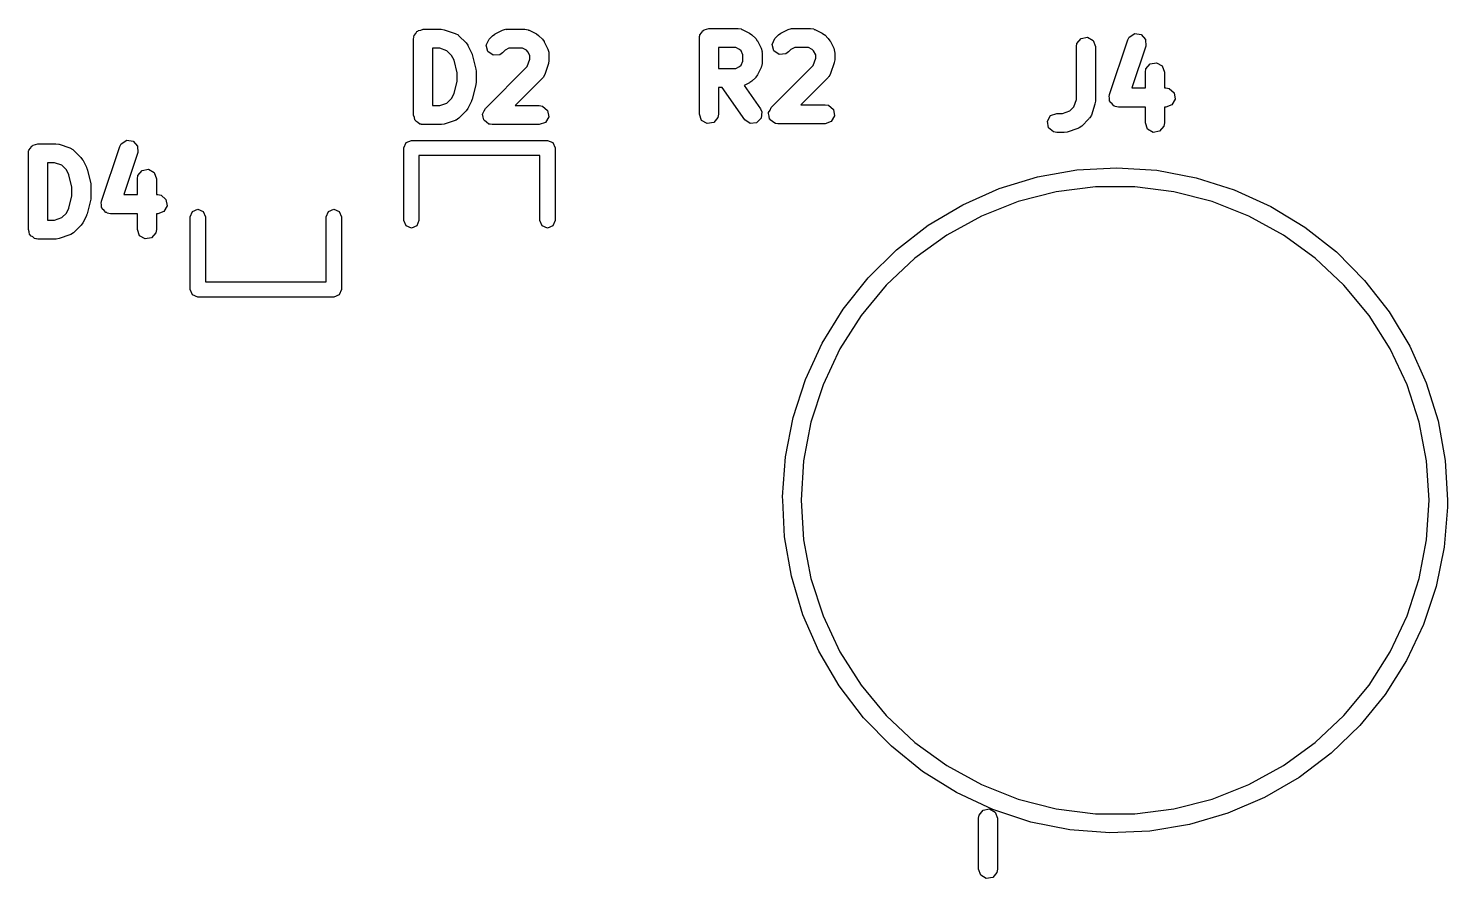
# Model space of a CAD drawing. Extents: x 83 to 117, y -104 to -70.4.
# Drawn here: x 105.45 to 116.61, y -103.97 to -97.29 of the extents above; entities that cross this region are included whole.
import ezdxf

# ---------------------------------------------------------------- set-up
doc = ezdxf.new("R2010")
doc.units = 0
doc.layers.add('BLACK', color=7, linetype='CONTINUOUS')

msp = doc.modelspace()

# ---------------------------------------------------------------- linework, layer by layer
at = {"layer": 'BLACK', "linetype": 'CONTINUOUS'}
for p, q in [((108.487, -97.3458), (108.499, -97.3308)), ((108.499, -97.3308), (108.509, -97.314)), ((108.509, -97.314), (108.515, -97.3117)), ((108.515, -97.3117), (108.52, -97.3065)), ((108.52, -97.3065), (108.539, -97.3031)), ((108.539, -97.3031), (108.557, -97.2964)), ((108.557, -97.2964), (108.7, -97.2964)), ((108.7, -97.2964), (108.722, -97.3003)), ((108.722, -97.3003), (108.724, -97.3003)), ((108.724, -97.3003), (108.809, -97.3288)), ((108.809, -97.3288), (108.832, -97.3413)), ((109.124, -97.3329), (109.181, -97.3043)), ((109.181, -97.3043), (109.206, -97.2969)), ((109.206, -97.2969), (109.21, -97.298)), ((109.21, -97.298), (109.214, -97.2964)), ((109.214, -97.2964), (109.357, -97.2964)), ((109.357, -97.2964), (109.383, -97.301)), ((109.383, -97.301), (109.386, -97.3038)), ((109.386, -97.3038), (109.391, -97.3043)), ((109.391, -97.3043), (109.448, -97.3329)), ((110.735, -97.3391), (110.747, -97.3242)), ((110.747, -97.3242), (110.757, -97.3073)), ((110.757, -97.3073), (110.764, -97.305)), ((110.764, -97.305), (110.768, -97.2998)), ((110.768, -97.2998), (110.787, -97.2964)), ((110.787, -97.2964), (110.805, -97.2897)), ((110.805, -97.2897), (111.034, -97.2897)), ((111.034, -97.2897), (111.06, -97.2943)), ((111.06, -97.2943), (111.063, -97.2971)), ((111.063, -97.2971), (111.067, -97.2977)), ((111.067, -97.2977), (111.125, -97.3262)), ((111.125, -97.3262), (111.143, -97.3396)), ((111.352, -97.3403), (111.371, -97.3274)), ((111.371, -97.3274), (111.372, -97.3262)), ((111.372, -97.3262), (111.429, -97.2977)), ((111.429, -97.2977), (111.454, -97.2902)), ((111.454, -97.2902), (111.458, -97.2913)), ((111.458, -97.2913), (111.463, -97.2897)), ((111.463, -97.2897), (111.605, -97.2897)), ((111.605, -97.2897), (111.631, -97.2943)), ((111.631, -97.2943), (111.634, -97.2971)), ((111.634, -97.2971), (111.639, -97.2977)), ((111.639, -97.2977), (111.696, -97.3262)), ((111.696, -97.3262), (111.714, -97.3396)), ((114.111, -97.3579), (114.155, -97.3311)), ((114.155, -97.3311), (114.206, -97.3386)), ((108.482, -97.3714), (108.484, -97.3617)), ((108.482, -97.9714), (108.482, -97.3714)), ((108.483, -97.3584), (108.485, -97.3555)), ((108.484, -97.3617), (108.483, -97.3584)), ((108.485, -97.3555), (108.487, -97.3458)), ((108.832, -97.3413), (108.835, -97.3451)), ((108.835, -97.3451), (108.839, -97.347)), ((108.839, -97.347), (108.896, -97.4041)), ((108.896, -97.4041), (108.909, -97.4225)), ((108.909, -97.4225), (108.91, -97.4236)), ((108.91, -97.4236), (108.939, -97.4807)), ((109.054, -97.422), (109.076, -97.3755)), ((109.067, -97.4716), (109.054, -97.422)), ((109.076, -97.3755), (109.104, -97.347)), ((109.104, -97.347), (109.122, -97.3341)), ((109.122, -97.3341), (109.124, -97.3329)), ((109.448, -97.3329), (109.466, -97.3463)), ((109.466, -97.3463), (109.467, -97.347)), ((109.467, -97.347), (109.496, -97.3755)), ((109.496, -97.3755), (109.509, -97.3939)), ((109.509, -97.3939), (109.51, -97.395)), ((109.51, -97.395), (109.539, -97.4522)), ((110.73, -97.3647), (110.732, -97.355)), ((110.73, -97.9647), (110.73, -97.3647)), ((110.732, -97.3517), (110.733, -97.3488)), ((110.732, -97.355), (110.732, -97.3517)), ((110.733, -97.3488), (110.735, -97.3391)), ((110.88, -97.4397), (110.88, -97.604)), ((111.016, -97.4397), (110.88, -97.4397)), ((111.047, -97.4549), (111.016, -97.4397)), ((111.143, -97.3396), (111.144, -97.3403)), ((111.144, -97.3403), (111.173, -97.3688)), ((111.173, -97.3688), (111.186, -97.3872)), ((111.186, -97.3872), (111.187, -97.3883)), ((111.187, -97.3883), (111.215, -97.4455)), ((111.302, -97.4153), (111.324, -97.3688)), ((111.315, -97.4649), (111.302, -97.4153)), ((111.324, -97.3688), (111.352, -97.3403)), ((111.48, -97.4397), (111.45, -97.4549)), ((111.588, -97.4397), (111.48, -97.4397)), ((111.618, -97.4549), (111.588, -97.4397)), ((111.714, -97.3396), (111.716, -97.3403)), ((111.716, -97.3403), (111.744, -97.3688)), ((111.744, -97.3688), (111.757, -97.3872)), ((111.757, -97.3872), (111.758, -97.3883)), ((111.758, -97.3883), (111.787, -97.4455)), ((113.695, -97.4331), (113.7, -97.4075)), ((113.695, -97.8495), (113.695, -97.4331)), ((113.7, -97.4075), (113.733, -97.3682)), ((113.733, -97.3682), (113.783, -97.3593)), ((113.783, -97.3593), (113.827, -97.3849)), ((113.827, -97.3849), (113.845, -97.4331)), ((113.845, -97.4331), (113.845, -97.8617)), ((113.956, -97.8094), (114.099, -97.3808)), ((114.099, -97.3808), (114.111, -97.3579)), ((114.241, -97.4283), (114.131, -97.7581)), ((114.206, -97.3386), (114.24, -97.377)), ((114.24, -97.377), (114.241, -97.4283)), ((108.632, -97.4464), (108.632, -97.8964)), ((108.688, -97.4464), (108.632, -97.4464)), ((108.745, -97.4656), (108.688, -97.4464)), ((108.781, -97.5016), (108.745, -97.4656)), ((108.801, -97.5405), (108.781, -97.5016)), ((108.825, -97.6378), (108.801, -97.5405)), ((108.939, -97.4807), (108.942, -97.4932)), ((108.942, -97.4932), (108.944, -97.4961)), ((108.944, -97.4961), (108.973, -97.6104)), ((109.109, -97.501), (109.067, -97.4716)), ((109.16, -97.4965), (109.109, -97.501)), ((109.182, -97.4816), (109.16, -97.4965)), ((109.202, -97.4616), (109.182, -97.4816)), ((109.232, -97.4464), (109.202, -97.4616)), ((109.339, -97.4464), (109.232, -97.4464)), ((109.37, -97.4616), (109.339, -97.4464)), ((109.381, -97.473), (109.37, -97.4616)), ((109.377, -97.5881), (109.396, -97.5307)), ((109.396, -97.5034), (109.381, -97.473)), ((109.396, -97.5307), (109.396, -97.5034)), ((109.539, -97.4522), (109.546, -97.4771)), ((109.546, -97.5429), (109.543, -97.5649)), ((109.546, -97.4771), (109.545, -97.4815)), ((109.545, -97.4815), (109.546, -97.4857)), ((109.546, -97.4857), (109.546, -97.5429)), ((111.058, -97.4663), (111.047, -97.4549)), ((111.073, -97.4967), (111.058, -97.4663)), ((111.058, -97.5775), (111.073, -97.547)), ((111.073, -97.547), (111.073, -97.4967)), ((111.215, -97.4455), (111.223, -97.4704)), ((111.223, -97.4704), (111.222, -97.4748)), ((111.222, -97.4748), (111.223, -97.479)), ((111.223, -97.479), (111.223, -97.5647)), ((111.357, -97.4943), (111.315, -97.4649)), ((111.409, -97.4899), (111.357, -97.4943)), ((111.43, -97.4749), (111.409, -97.4899)), ((111.45, -97.4549), (111.43, -97.4749)), ((111.629, -97.4663), (111.618, -97.4549)), ((111.626, -97.5814), (111.645, -97.524)), ((111.645, -97.4967), (111.629, -97.4663)), ((111.645, -97.524), (111.645, -97.4967)), ((111.787, -97.4455), (111.794, -97.4704)), ((111.795, -97.5362), (111.791, -97.5582)), ((111.794, -97.4704), (111.793, -97.4748)), ((111.793, -97.4748), (111.795, -97.479)), ((111.795, -97.479), (111.795, -97.5362)), ((108.825, -97.7051), (108.825, -97.6378)), ((108.973, -97.6104), (108.974, -97.6253)), ((108.974, -97.6253), (108.975, -97.6286)), ((108.975, -97.6286), (108.975, -97.7143)), ((109.047, -97.9184), (109.377, -97.5881)), ((109.514, -97.6523), (109.502, -97.6752)), ((109.543, -97.5666), (109.514, -97.6523)), ((109.543, -97.5649), (109.543, -97.5666)), ((110.88, -97.604), (111.016, -97.604)), ((111.016, -97.604), (111.047, -97.5888)), ((111.047, -97.5888), (111.058, -97.5775)), ((111.187, -97.6554), (111.173, -97.6734)), ((111.215, -97.5983), (111.187, -97.6554)), ((111.216, -97.5938), (111.215, -97.5983)), ((111.219, -97.5904), (111.216, -97.5938)), ((111.223, -97.5647), (111.219, -97.5904)), ((111.295, -97.9117), (111.626, -97.5814)), ((111.762, -97.6456), (111.75, -97.6685)), ((111.791, -97.5599), (111.762, -97.6456)), ((111.791, -97.5582), (111.791, -97.5599)), ((114.238, -97.6331), (114.242, -97.6075)), ((114.238, -97.7581), (114.238, -97.6331)), ((114.242, -97.6075), (114.275, -97.5682)), ((114.275, -97.5682), (114.326, -97.5593)), ((114.326, -97.5593), (114.37, -97.5849)), ((114.37, -97.5849), (114.388, -97.6331)), ((114.388, -97.6331), (114.388, -97.7581)), ((108.801, -97.8024), (108.825, -97.7051)), ((108.973, -97.7325), (108.944, -97.8468)), ((108.975, -97.7143), (108.972, -97.729)), ((108.972, -97.729), (108.973, -97.7325)), ((109.496, -97.6816), (109.281, -97.8964)), ((109.498, -97.6775), (109.496, -97.6816)), ((109.502, -97.6752), (109.498, -97.6775)), ((110.909, -97.754), (110.88, -97.754)), ((110.88, -97.754), (110.88, -97.9647)), ((111.087, -98.0077), (110.909, -97.754)), ((111.125, -97.7175), (111.082, -97.739)), ((111.082, -97.739), (111.21, -97.9217)), ((111.126, -97.7163), (111.125, -97.7175)), ((111.144, -97.7035), (111.126, -97.7163)), ((111.173, -97.6749), (111.144, -97.7035)), ((111.173, -97.6734), (111.173, -97.6749)), ((111.744, -97.6749), (111.529, -97.8897)), ((111.746, -97.6708), (111.744, -97.6749)), ((111.75, -97.6685), (111.746, -97.6708)), ((114.131, -97.7581), (114.238, -97.7581)), ((114.388, -97.7581), (114.399, -97.7581)), ((114.399, -97.7581), (114.424, -97.7626)), ((114.424, -97.7626), (114.464, -97.7956)), ((108.688, -97.8964), (108.745, -97.8773)), ((108.745, -97.8773), (108.781, -97.8413)), ((108.781, -97.8413), (108.801, -97.8024)), ((108.939, -97.8621), (108.91, -97.9193)), ((108.944, -97.8468), (108.939, -97.8586)), ((108.939, -97.8586), (108.939, -97.8621)), ((111.529, -97.8897), (111.72, -97.8897)), ((111.72, -97.8897), (111.745, -97.8943)), ((113.676, -97.9069), (113.695, -97.8495)), ((113.841, -97.8854), (113.813, -97.9711)), ((113.845, -97.8617), (113.841, -97.8838)), ((113.841, -97.8838), (113.841, -97.8854)), ((113.953, -97.8201), (113.956, -97.8151)), ((113.957, -97.8402), (113.953, -97.8201)), ((113.956, -97.8151), (113.956, -97.8094)), ((113.957, -97.8607), (113.957, -97.8402)), ((113.961, -97.865), (113.957, -97.8607)), ((113.962, -97.8706), (113.961, -97.865)), ((113.978, -97.8838), (113.962, -97.8706)), ((113.991, -97.8991), (113.978, -97.8838)), ((114.447, -97.8906), (114.399, -97.9081)), ((114.472, -97.8461), (114.447, -97.8906)), ((114.464, -97.7956), (114.472, -97.8461)), ((108.489, -97.9897), (108.482, -97.9714)), ((108.492, -98.0089), (108.489, -97.9897)), ((108.632, -97.8964), (108.688, -97.8964)), ((108.839, -97.9959), (108.817, -98.0108)), ((108.896, -97.9387), (108.839, -97.9959)), ((108.897, -97.9373), (108.896, -97.9387)), ((108.91, -97.9193), (108.897, -97.9373)), ((109.025, -97.9649), (109.027, -97.9618)), ((109.031, -97.9867), (109.025, -97.9649)), ((109.026, -97.9584), (109.037, -97.9388)), ((109.027, -97.9618), (109.026, -97.9584)), ((109.035, -98.0089), (109.031, -97.9867)), ((109.037, -97.9388), (109.047, -97.9184)), ((109.281, -97.8964), (109.471, -97.8964)), ((109.471, -97.8964), (109.497, -97.901)), ((109.497, -97.901), (109.536, -97.9339)), ((109.545, -97.9845), (109.52, -98.0289)), ((109.536, -97.9339), (109.545, -97.9845)), ((110.748, -98.0129), (110.73, -97.9647)), ((110.876, -97.9904), (110.843, -98.0297)), ((110.88, -97.9647), (110.876, -97.9904)), ((111.216, -97.9964), (111.18, -98.0327)), ((111.21, -97.9217), (111.221, -97.9453)), ((111.221, -97.9453), (111.216, -97.9964)), ((111.274, -97.9517), (111.286, -97.9322)), ((111.275, -97.9551), (111.274, -97.9517)), ((111.274, -97.9582), (111.275, -97.9551)), ((111.279, -97.98), (111.274, -97.9582)), ((111.283, -98.0022), (111.279, -97.98)), ((111.286, -98.0044), (111.283, -98.0022)), ((111.286, -97.9322), (111.295, -97.9117)), ((111.745, -97.8943), (111.785, -97.9272)), ((111.794, -97.9778), (111.768, -98.0222)), ((111.785, -97.9272), (111.794, -97.9778)), ((113.468, -98.0201), (113.493, -97.9757)), ((113.493, -97.9757), (113.541, -97.9581)), ((113.541, -97.9581), (113.586, -97.9581)), ((113.586, -97.9581), (113.644, -97.939)), ((113.644, -97.939), (113.676, -97.9069)), ((113.794, -98.0004), (113.737, -98.0576)), ((113.796, -97.9964), (113.794, -98.0004)), ((113.8, -97.994), (113.796, -97.9964)), ((113.813, -97.9711), (113.8, -97.994)), ((113.997, -97.8999), (113.991, -97.8991)), ((114.001, -97.9036), (113.997, -97.8999)), ((114.027, -97.9081), (114.001, -97.9036)), ((114.238, -97.9081), (114.027, -97.9081)), ((114.238, -98.0331), (114.238, -97.9081)), ((114.399, -97.9081), (114.388, -97.9081)), ((114.388, -97.9081), (114.388, -98.0331)), ((108.497, -98.0133), (108.492, -98.0089)), ((108.5, -98.0196), (108.497, -98.0133)), ((108.517, -98.0294), (108.5, -98.0196)), ((108.531, -98.0419), (108.517, -98.0294)), ((108.541, -98.0436), (108.531, -98.0419)), ((108.544, -98.0453), (108.541, -98.0436)), ((108.547, -98.0447), (108.544, -98.0453)), ((108.557, -98.0464), (108.547, -98.0447)), ((108.7, -98.0464), (108.557, -98.0464)), ((108.702, -98.0459), (108.7, -98.0464)), ((108.724, -98.0426), (108.702, -98.0459)), ((108.809, -98.014), (108.724, -98.0426)), ((108.813, -98.0112), (108.809, -98.014)), ((108.817, -98.0108), (108.813, -98.0112)), ((109.038, -98.0111), (109.035, -98.0089)), ((109.039, -98.0144), (109.038, -98.0111)), ((109.057, -98.0274), (109.039, -98.0144)), ((109.074, -98.0419), (109.057, -98.0274)), ((109.079, -98.0427), (109.074, -98.0419)), ((109.081, -98.0439), (109.079, -98.0427)), ((109.084, -98.0436), (109.081, -98.0439)), ((109.1, -98.0464), (109.084, -98.0436)), ((109.471, -98.0464), (109.1, -98.0464)), ((109.52, -98.0289), (109.471, -98.0464)), ((110.792, -98.0386), (110.748, -98.0129)), ((110.843, -98.0297), (110.792, -98.0386)), ((111.129, -98.0372), (111.087, -98.0077)), ((111.18, -98.0327), (111.129, -98.0372)), ((111.287, -98.0078), (111.286, -98.0044)), ((111.305, -98.0207), (111.287, -98.0078)), ((111.323, -98.0352), (111.305, -98.0207)), ((111.327, -98.036), (111.323, -98.0352)), ((111.329, -98.0372), (111.327, -98.036)), ((111.332, -98.0369), (111.329, -98.0372)), ((111.348, -98.0397), (111.332, -98.0369)), ((111.72, -98.0397), (111.348, -98.0397)), ((111.768, -98.0222), (111.72, -98.0397)), ((113.476, -98.0706), (113.468, -98.0201)), ((113.516, -98.1036), (113.476, -98.0706)), ((113.541, -98.1081), (113.516, -98.1036)), ((113.599, -98.1081), (113.541, -98.1081)), ((113.6, -98.1076), (113.599, -98.1081)), ((113.622, -98.1043), (113.6, -98.1076)), ((113.708, -98.0757), (113.622, -98.1043)), ((113.712, -98.0729), (113.708, -98.0757)), ((113.716, -98.0725), (113.712, -98.0729)), ((113.737, -98.0576), (113.716, -98.0725)), ((114.255, -98.0813), (114.238, -98.0331)), ((114.3, -98.107), (114.255, -98.0813)), ((114.35, -98.0981), (114.3, -98.107)), ((114.383, -98.0588), (114.35, -98.0981)), ((114.388, -98.0331), (114.383, -98.0588)), ((105.47, -98.2308), (105.479, -98.214)), ((105.479, -98.214), (105.486, -98.2117)), ((105.486, -98.2117), (105.49, -98.2065)), ((105.49, -98.2065), (105.509, -98.2031)), ((105.509, -98.2031), (105.528, -98.1964)), ((105.528, -98.1964), (105.67, -98.1964)), ((105.67, -98.1964), (105.693, -98.2003)), ((105.693, -98.2003), (105.694, -98.2003)), ((105.694, -98.2003), (105.78, -98.2288)), ((106.028, -98.6477), (106.171, -98.2191)), ((106.171, -98.2191), (106.183, -98.1962)), ((106.183, -98.1962), (106.227, -98.1694)), ((106.227, -98.1694), (106.278, -98.1769)), ((106.278, -98.1769), (106.312, -98.2153)), ((106.312, -98.2153), (106.313, -98.2666)), ((108.405, -98.23), (108.423, -98.1876)), ((108.423, -98.1876), (108.465, -98.17)), ((108.465, -98.17), (109.535, -98.17)), ((109.535, -98.17), (109.577, -98.1876)), ((109.577, -98.1876), (109.595, -98.23)), ((105.453, -98.2714), (105.454, -98.2617)), ((105.453, -98.8714), (105.453, -98.2714)), ((105.454, -98.2584), (105.455, -98.2555)), ((105.454, -98.2617), (105.454, -98.2584)), ((105.455, -98.2555), (105.457, -98.2458)), ((105.457, -98.2458), (105.47, -98.2308)), ((105.78, -98.2288), (105.803, -98.2413)), ((105.803, -98.2413), (105.805, -98.2451)), ((105.805, -98.2451), (105.809, -98.247)), ((105.809, -98.247), (105.866, -98.3041)), ((105.866, -98.3041), (105.879, -98.3225)), ((105.879, -98.3225), (105.88, -98.3236)), ((105.88, -98.3236), (105.909, -98.3807)), ((106.313, -98.2666), (106.203, -98.5964)), ((108.405, -98.8), (108.405, -98.23)), ((109.475, -98.29), (108.525, -98.29)), ((108.525, -98.29), (108.525, -98.8)), ((109.475, -98.8), (109.475, -98.29)), ((109.595, -98.23), (109.595, -98.8)), ((105.603, -98.3464), (105.603, -98.7964)), ((105.658, -98.3464), (105.603, -98.3464)), ((105.716, -98.3656), (105.658, -98.3464)), ((105.752, -98.4016), (105.716, -98.3656)), ((105.771, -98.4405), (105.752, -98.4016)), ((105.795, -98.5378), (105.771, -98.4405)), ((105.909, -98.3807), (105.913, -98.3932)), ((105.913, -98.3932), (105.915, -98.3961)), ((105.915, -98.3961), (105.943, -98.5104)), ((106.31, -98.4714), (106.314, -98.4458)), ((106.314, -98.4458), (106.347, -98.4065)), ((106.347, -98.4065), (106.398, -98.3976)), ((106.398, -98.3976), (106.442, -98.4232)), ((106.442, -98.4232), (106.46, -98.4714)), ((113.39, -98.4573), (113.699, -98.4023)), ((113.699, -98.4023), (114.014, -98.385)), ((114.014, -98.385), (114.328, -98.4056)), ((114.328, -98.4056), (114.637, -98.4638)), ((105.795, -98.6051), (105.795, -98.5378)), ((105.943, -98.5104), (105.944, -98.5253)), ((105.944, -98.5253), (105.945, -98.5286)), ((105.945, -98.5286), (105.945, -98.6143)), ((106.31, -98.5964), (106.31, -98.4714)), ((106.46, -98.4714), (106.46, -98.5964)), ((112.801, -98.6763), (113.088, -98.549)), ((113.088, -98.549), (113.39, -98.4573)), ((113.845, -98.535), (113.537, -98.5739)), ((114.155, -98.535), (113.845, -98.535)), ((114.463, -98.5739), (114.155, -98.535)), ((114.637, -98.4638), (114.937, -98.5587)), ((114.937, -98.5587), (115.224, -98.689)), ((105.771, -98.7024), (105.795, -98.6051)), ((105.943, -98.6325), (105.915, -98.7468)), ((105.945, -98.6143), (105.943, -98.629)), ((105.943, -98.629), (105.943, -98.6325)), ((106.025, -98.6584), (106.028, -98.6534)), ((106.029, -98.6786), (106.025, -98.6584)), ((106.028, -98.6534), (106.028, -98.6477)), ((106.203, -98.5964), (106.31, -98.5964)), ((106.46, -98.5964), (106.47, -98.5964)), ((106.47, -98.5964), (106.496, -98.601)), ((106.496, -98.601), (106.535, -98.6339)), ((106.535, -98.6339), (106.544, -98.6845)), ((113.237, -98.651), (112.948, -98.7652)), ((113.537, -98.5739), (113.237, -98.651)), ((114.763, -98.651), (114.463, -98.5739)), ((115.052, -98.7652), (114.763, -98.651)), ((105.658, -98.7964), (105.716, -98.7773)), ((105.716, -98.7773), (105.752, -98.7413)), ((105.752, -98.7413), (105.771, -98.7024)), ((105.909, -98.7621), (105.88, -98.8193)), ((105.915, -98.7468), (105.909, -98.7586)), ((105.909, -98.7586), (105.909, -98.7621)), ((106.029, -98.699), (106.029, -98.6786)), ((106.033, -98.7033), (106.029, -98.699)), ((106.034, -98.7089), (106.033, -98.7033)), ((106.05, -98.7221), (106.034, -98.7089)), ((106.063, -98.7374), (106.05, -98.7221)), ((106.069, -98.7382), (106.063, -98.7374)), ((106.073, -98.7419), (106.069, -98.7382)), ((106.099, -98.7464), (106.073, -98.7419)), ((106.31, -98.7464), (106.099, -98.7464)), ((106.31, -98.8714), (106.31, -98.7464)), ((106.47, -98.7464), (106.46, -98.7464)), ((106.46, -98.7464), (106.46, -98.8714)), ((106.519, -98.7289), (106.47, -98.7464)), ((106.544, -98.6845), (106.519, -98.7289)), ((106.725, -98.7718), (106.743, -98.7294)), ((106.725, -99.3418), (106.725, -98.7718)), ((106.743, -98.7294), (106.785, -98.7118)), ((106.785, -98.7118), (106.827, -98.7294)), ((106.827, -98.7294), (106.845, -98.7718)), ((106.845, -98.7718), (106.845, -99.2818)), ((107.795, -98.7718), (107.813, -98.7294)), ((107.795, -99.2818), (107.795, -98.7718)), ((107.813, -98.7294), (107.855, -98.7118)), ((107.855, -98.7118), (107.897, -98.7294)), ((107.897, -98.7294), (107.915, -98.7718)), ((107.915, -98.7718), (107.915, -99.3418)), ((112.53, -98.8372), (112.801, -98.6763)), ((112.948, -98.7652), (112.677, -98.9146)), ((115.323, -98.9146), (115.052, -98.7652)), ((115.224, -98.689), (115.492, -98.8527)), ((105.459, -98.8897), (105.453, -98.8714)), ((105.463, -98.9089), (105.459, -98.8897)), ((105.603, -98.7964), (105.658, -98.7964)), ((105.866, -98.8387), (105.809, -98.8959)), ((105.867, -98.8373), (105.866, -98.8387)), ((105.88, -98.8193), (105.867, -98.8373)), ((106.327, -98.9196), (106.31, -98.8714)), ((106.46, -98.8714), (106.455, -98.8971)), ((108.423, -98.8424), (108.405, -98.8)), ((108.465, -98.86), (108.423, -98.8424)), ((108.507, -98.8424), (108.465, -98.86)), ((108.525, -98.8), (108.507, -98.8424)), ((109.493, -98.8424), (109.475, -98.8)), ((109.535, -98.86), (109.493, -98.8424)), ((109.577, -98.8424), (109.535, -98.86)), ((109.595, -98.8), (109.577, -98.8424)), ((112.281, -99.0294), (112.53, -98.8372)), ((115.492, -98.8527), (115.74, -99.0475)), ((105.468, -98.9133), (105.463, -98.9089)), ((105.47, -98.9196), (105.468, -98.9133)), ((105.487, -98.9294), (105.47, -98.9196)), ((105.502, -98.9419), (105.487, -98.9294)), ((105.512, -98.9436), (105.502, -98.9419)), ((105.515, -98.9453), (105.512, -98.9436)), ((105.518, -98.9447), (105.515, -98.9453)), ((105.528, -98.9464), (105.518, -98.9447)), ((105.67, -98.9464), (105.528, -98.9464)), ((105.672, -98.9459), (105.67, -98.9464)), ((105.694, -98.9426), (105.672, -98.9459)), ((105.78, -98.914), (105.694, -98.9426)), ((105.783, -98.9112), (105.78, -98.914)), ((105.788, -98.9108), (105.783, -98.9112)), ((105.809, -98.8959), (105.788, -98.9108)), ((106.372, -98.9453), (106.327, -98.9196)), ((106.422, -98.9364), (106.372, -98.9453)), ((106.455, -98.8971), (106.422, -98.9364)), ((112.677, -98.9146), (112.426, -99.0969)), ((115.574, -99.0969), (115.323, -98.9146)), ((112.057, -99.2502), (112.281, -99.0294)), ((112.426, -99.0969), (112.2, -99.3093)), ((115.8, -99.3093), (115.574, -99.0969)), ((115.74, -99.0475), (115.962, -99.2707)), ((106.845, -99.2818), (107.795, -99.2818)), ((111.861, -99.4964), (112.057, -99.2502)), ((112.2, -99.3093), (112.002, -99.5482)), ((115.998, -99.5482), (115.8, -99.3093)), ((115.962, -99.2707), (116.155, -99.5188)), ((106.743, -99.3842), (106.725, -99.3418)), ((106.785, -99.4018), (106.743, -99.3842)), ((107.855, -99.4018), (106.785, -99.4018)), ((107.897, -99.3842), (107.855, -99.4018)), ((107.915, -99.3418), (107.897, -99.3842)), ((111.695, -99.7643), (111.861, -99.4964)), ((112.002, -99.5482), (111.836, -99.8101)), ((116.164, -99.8101), (115.998, -99.5482)), ((116.155, -99.5188), (116.317, -99.7885)), ((111.564, -100.05), (111.695, -99.7643)), ((111.836, -99.8101), (111.704, -100.091)), ((116.296, -100.091), (116.164, -99.8101)), ((116.317, -99.7885), (116.446, -100.076)), ((111.467, -100.35), (111.564, -100.05)), ((111.704, -100.091), (111.608, -100.386)), ((116.392, -100.386), (116.296, -100.091)), ((116.446, -100.076), (116.54, -100.376)), ((111.407, -100.659), (111.467, -100.35)), ((111.608, -100.386), (111.55, -100.69)), ((116.45, -100.69), (116.392, -100.386)), ((116.54, -100.376), (116.596, -100.686)), ((111.385, -100.973), (111.407, -100.659)), ((111.55, -100.69), (111.53, -101)), ((116.47, -101), (116.45, -100.69)), ((116.596, -100.686), (116.615, -101)), ((111.387, -101), (111.385, -100.973)), ((111.401, -101.287), (111.387, -101)), ((111.53, -101), (111.55, -101.31)), ((116.45, -101.31), (116.47, -101)), ((116.615, -101), (116.614, -101.055)), ((116.614, -101.055), (116.589, -101.368)), ((111.454, -101.597), (111.401, -101.287)), ((111.55, -101.31), (111.608, -101.614)), ((116.392, -101.614), (116.45, -101.31)), ((116.589, -101.368), (116.526, -101.677)), ((111.544, -101.899), (111.454, -101.597)), ((111.608, -101.614), (111.704, -101.909)), ((116.296, -101.909), (116.392, -101.614)), ((116.526, -101.677), (116.426, -101.975)), ((111.67, -102.187), (111.544, -101.899)), ((111.704, -101.909), (111.836, -102.19)), ((116.164, -102.19), (116.296, -101.909)), ((116.426, -101.975), (116.292, -102.26)), ((111.83, -102.459), (111.67, -102.187)), ((111.836, -102.19), (112.002, -102.452)), ((115.998, -102.452), (116.164, -102.19)), ((116.292, -102.26), (116.124, -102.526)), ((112.02, -102.709), (111.83, -102.459)), ((112.002, -102.452), (112.2, -102.691)), ((115.8, -102.691), (115.998, -102.452)), ((116.124, -102.526), (115.925, -102.77)), ((112.24, -102.934), (112.02, -102.709)), ((112.2, -102.691), (112.426, -102.903)), ((115.574, -102.903), (115.8, -102.691)), ((115.925, -102.77), (115.698, -102.988)), ((112.426, -102.903), (112.677, -103.085)), ((115.323, -103.085), (115.574, -102.903)), ((112.485, -103.132), (112.24, -102.934)), ((115.698, -102.988), (115.447, -103.178)), ((112.752, -103.298), (112.485, -103.132)), ((112.677, -103.085), (112.948, -103.235)), ((115.052, -103.235), (115.323, -103.085)), ((112.948, -103.235), (113.237, -103.349)), ((114.763, -103.349), (115.052, -103.235)), ((115.447, -103.178), (115.175, -103.336)), ((113.037, -103.431), (112.752, -103.298)), ((113.237, -103.349), (113.537, -103.426)), ((114.463, -103.426), (114.763, -103.349)), ((115.175, -103.336), (114.886, -103.46)), ((112.93, -103.474), (112.962, -103.435)), ((112.962, -103.435), (113.013, -103.426)), ((113.013, -103.426), (113.057, -103.452)), ((113.336, -103.529), (113.037, -103.431)), ((113.057, -103.452), (113.075, -103.5)), ((113.537, -103.426), (113.845, -103.465)), ((113.845, -103.465), (114.155, -103.465)), ((114.155, -103.465), (114.463, -103.426)), ((114.886, -103.46), (114.584, -103.549)), ((112.925, -103.5), (112.93, -103.474)), ((112.925, -103.9), (112.925, -103.5)), ((113.075, -103.5), (113.075, -103.9)), ((113.645, -103.591), (113.336, -103.529)), ((114.584, -103.549), (114.273, -103.601)), ((113.959, -103.615), (113.645, -103.591)), ((114.273, -103.601), (113.959, -103.615)), ((112.943, -103.948), (112.925, -103.9)), ((113.075, -103.9), (113.07, -103.926)), ((112.987, -103.974), (112.943, -103.948)), ((113.037, -103.965), (112.987, -103.974)), ((113.07, -103.926), (113.037, -103.965))]:
    msp.add_line(p, q, dxfattribs=at)

doc.saveas('drawing.dxf')
